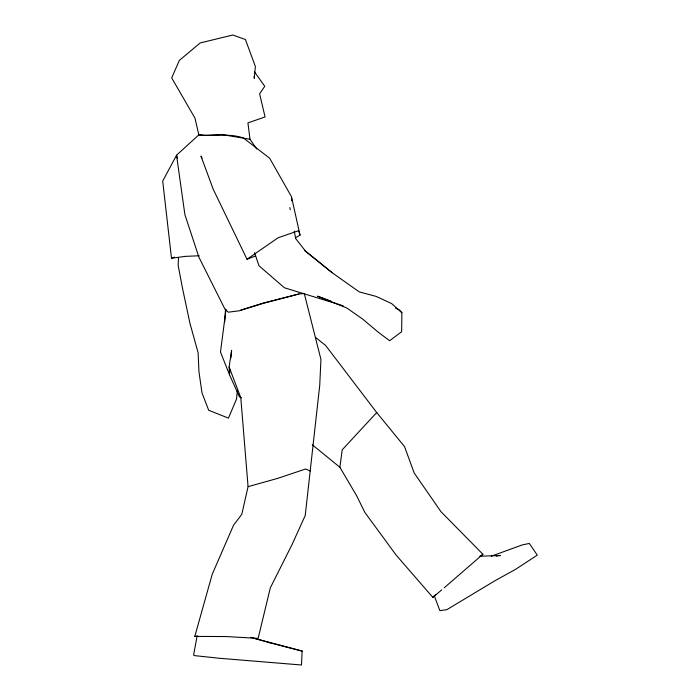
<?xml version="1.0" encoding="UTF-8"?>
<svg xmlns="http://www.w3.org/2000/svg" width="700" height="700" viewBox="0 0 700 700"><rect width="100%" height="100%" fill="white"/><g stroke="black" fill="none" stroke-linecap="round" stroke-linejoin="round"><path stroke-width="1.05" d="M395.439 308.131L399.192 309.82L401.896 312.725L401.634 331.739L389.664 340.734L378.158 332.141L362.6 319.034L346.78 307.983L317.546 296.179L330.899 301.053M178.544 257.714L178.15 265.291L182.455 288.024L189.84 322.875L198.117 352.765L198.957 371.831L202.02 392.945L208.679 410.252L228.436 418.136L236.495 399.166L237.379 390.784M254.931 638.523L302.129 650.991L301.507 665L219.048 658.236L194.688 655.637L193.602 655.104L197.129 635.827M225.514 309.129L224.7 321.834M229.959 369.442L229.495 374.762L239.505 396.953L241.5 397.828M230.974 357.735L231.612 350.289L229.11 367.036L229.495 374.762L220.491 352.039L226.021 309.453M229.11 367.036L240.791 397.688L248.071 486.666L241.763 514.386L233.555 525.201L212.222 574.298L194.784 636.414L225.794 636.545L258.134 638.365L270.322 587.869L291.97 544.714L305.226 515.524L319.734 385.262L320.941 359.424L304.264 293.457L302.216 293.475M441.744 589.881L432.828 597.371L396.13 555.082L364.866 512.435L356.703 495.871L339.894 467.276L342.195 449.846L376.714 412.545L325.658 345.502L315.534 337.391M432.828 597.371L435.969 594.352M376.714 412.545L404.53 446.618L414.164 472.938L440.947 511.665L482.904 554.278L444.168 587.834M480.34 556.255L482.904 554.278M202.064 157.964L200.97 156.1L213.202 189.219L247.013 259.245L278.04 237.799L298.602 230.685L300.029 235.165L295.339 237.816M247.013 259.245L255.64 255.894M256.611 148.969L250.066 139.265L222.154 134.601L205.502 135.502L198.817 134.864L176.54 155.216L162.706 181.081L171.5 258.274L174.484 257.084M491.304 556.202L522.305 544.898L529.314 543.454L537.294 555.135L515.428 569.433L495.294 580.545L446.88 609.656L439.854 610.654L434.254 595.656M240.844 310.039L263.139 303.1L298.786 294.035L303.695 293.501M248.071 486.666L277.795 478.336L305.62 469L310.249 471.004M298.865 294L263.209 303.354L239.479 310.748L228.314 312.191L224.919 309.102L198.923 257.206L184.896 214.646L176.54 155.216L177.494 158.349M496.309 556.097L500.308 555.503L479.832 556.238M171.5 258.274L185.168 256.375L199.22 255.771M194.784 636.414L198.004 636.309M267.374 642.119L302.382 651.236M250.714 637.298L269.973 642.793M343.149 305.76L284.436 287.779L258.983 265.773L254.555 252.7M332.115 272.703L304.868 250.644L332.115 272.703L359.266 291.891L376.154 296.415L391.65 303.59L401.896 312.725M312.252 444.736L339.894 467.276M305.567 251.204L295.662 238.543L294.262 231.07M254.415 71.767L264.766 86.31L259.595 93.782L265.064 116.953L247.922 122.903L250.023 139.256M300.029 235.165L291.471 196.683L269.649 158.226L243.329 137.926C228.69 133.079 213.623 136.281 198.817 134.864L195.002 118.195L171.684 77.892L179.384 60.358L200.2 42.945L232.873 35L245.42 39.532L255.377 66.517L254.257 78.33L254.126 76.212M289.861 207.576L290.255 209.711M291.567 197.75L291.83 200.961"/></g></svg>
